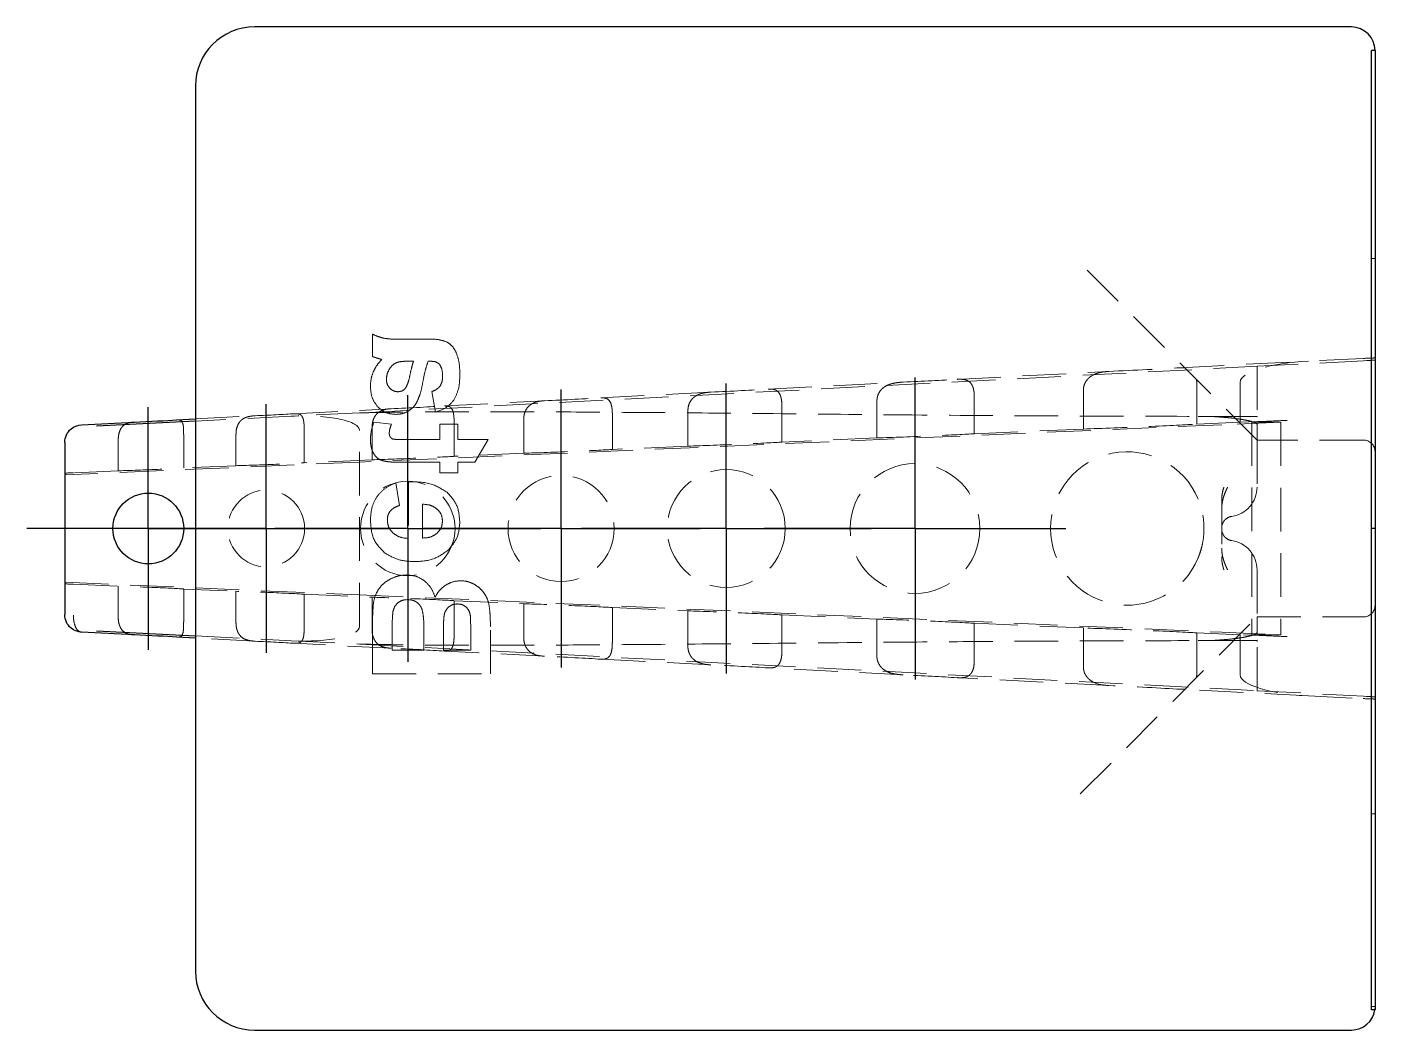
# Model space of a CAD drawing. Header units: millimetres. Extents: x 33 to 242, y 42 to 177.
# Drawn here: x 202.29 to 241.51, y 42.42 to 71.58 of the extents above; entities that cross this region are included whole.
import ezdxf

# ---------------------------------------------------------------- set-up
doc = ezdxf.new("R2010")
doc.units = ezdxf.units.MM
doc.linetypes.add('HIDDEN', pattern=[1.905, 1.27, -0.635])
doc.layers.add('10', color=7, linetype='Continuous')

# ---------------------------------------------------------------- blocks, each defined once
blk = doc.blocks.new('SW_CENTERMARKSYMBOL_0')
at = {"layer": '10', "color": 0}
for p, q in [((0, 2.5), (0, 3.873)), ((0, 0), (0, 2.5)), ((-2.5, 0), (-3.873, 0)), ((0, 0), (-2.5, 0)), ((0, 0), (0, -2.5)), ((0, 0), (2.5, 0)), ((2.5, 0), (3.873, 0)), ((0, -2.5), (0, -3.873))]:
    blk.add_line(p, q, dxfattribs=at)
blk = doc.blocks.new('SW_CENTERMARKSYMBOL_1')
at = {"layer": '10', "color": 0}
for p, q in [((0, 2.5), (0, 3.615)), ((0, 0), (0, 2.5)), ((-2.5, 0), (-3.615, 0)), ((0, 0), (-2.5, 0)), ((0, 0), (0, -2.5)), ((0, 0), (2.5, 0)), ((2.5, 0), (3.615, 0)), ((0, -2.5), (0, -3.615))]:
    blk.add_line(p, q, dxfattribs=at)
blk = doc.blocks.new('SW_CENTERMARKSYMBOL_2')
at = {"layer": '10', "color": 0}
for p, q in [((0, 2.5), (0, 4.387)), ((0, 0), (0, 2.5)), ((-2.5, 0), (-4.387, 0)), ((0, 0), (-2.5, 0)), ((0, 0), (0, -2.5)), ((0, 0), (2.5, 0)), ((2.5, 0), (4.387, 0)), ((0, -2.5), (0, -4.387))]:
    blk.add_line(p, q, dxfattribs=at)
blk = doc.blocks.new('SW_CENTERMARKSYMBOL_3')
at = {"layer": '10', "color": 0}
for p, q in [((0, 2.5), (0, 4.044)), ((0, 0), (0, 2.5)), ((-2.5, 0), (-4.044, 0)), ((0, 0), (-2.5, 0)), ((0, 0), (0, -2.5)), ((0, 0), (2.5, 0)), ((2.5, 0), (4.044, 0)), ((0, -2.5), (0, -4.044))]:
    blk.add_line(p, q, dxfattribs=at)
blk = doc.blocks.new('SW_CENTERMARKSYMBOL_4')
at = {"layer": '10', "color": 0}
for p, q in [((0, 2.5), (0, 3.529)), ((0, 0), (0, 2.5)), ((-2.5, 0), (-3.529, 0)), ((0, 0), (-2.5, 0)), ((0, 0), (0, -2.5)), ((0, 0), (2.5, 0)), ((2.5, 0), (3.529, 0)), ((0, -2.5), (0, -3.529))]:
    blk.add_line(p, q, dxfattribs=at)
blk = doc.blocks.new('SW_CENTERMARKSYMBOL_5')
at = {"layer": '10', "color": 0}
for p, q in [((0, 2.5), (0, 4.216)), ((0, 0), (0, 2.5)), ((-2.5, 0), (-4.216, 0)), ((0, 0), (-2.5, 0)), ((0, 0), (0, -2.5)), ((0, 0), (2.5, 0)), ((2.5, 0), (4.216, 0)), ((0, -2.5), (0, -4.216))]:
    blk.add_line(p, q, dxfattribs=at)

msp = doc.modelspace()

# ---------------------------------------------------------------- linework, layer by layer
at = {"color": 7, "linetype": 'Continuous', "lineweight": 25}
for p, q in [((240.819, 71.583), (208.908, 71.583)), ((241.505, 70.897), (241.402, 70.897)), ((241.402, 57), (241.402, 70.897)), ((241.505, 70.897), (241.505, 57)), ((207.192, 69.867), (207.192, 44.133)), ((203.88, 60.015), (205.417, 60.095)), ((207.192, 60.121), (204.312, 59.971)), ((206.642, 60.159), (207.192, 60.187)), ((203.39, 59.503), (203.39, 59.441)), ((203.39, 59.441), (203.39, 54.559)), ((241.402, 43.003), (241.402, 57)), ((241.505, 57), (241.402, 57)), ((241.505, 57), (241.505, 43.003)), ((203.39, 54.559), (203.39, 54.497)), ((205.417, 53.905), (203.88, 53.985)), ((204.312, 54.029), (207.192, 53.879)), ((207.192, 53.813), (206.642, 53.841)), ((241.505, 43.003), (241.402, 43.003)), ((208.908, 42.417), (240.819, 42.417))]:
    msp.add_line(p, q, dxfattribs=at)
at = {"color": 7, "linetype": 'HIDDEN', "lineweight": 18}
for p, q in [((238.074, 59.573), (232.927, 64.72)), ((241.402, 64.847), (241.505, 64.847)), ((212.339, 62.652), (212.339, 62.001)), ((213.924, 62.509), (213.156, 62.502)), ((238.074, 61.717), (211.968, 60.362)), ((213.402, 61.863), (213.533, 61.863)), ((213.961, 61.863), (214.027, 61.863)), ((235.85, 61.675), (239.568, 61.868)), ((235.98, 61.667), (235.85, 61.675)), ((241.17, 61.878), (238.074, 61.717)), ((241.162, 61.945), (239.568, 61.868)), ((241.252, 61.882), (241.17, 61.878)), ((223.85, 61.052), (227.778, 61.256)), ((229.35, 61.337), (233.758, 61.566)), ((236.32, 60.035), (236.32, 61.191)), ((237.58, 61.256), (237.58, 60.09)), ((214.066, 60.983), (214.174, 60.386)), ((218.981, 60.799), (222.184, 60.965)), ((229.847, 59.755), (229.847, 60.855)), ((233.022, 61.02), (233.022, 59.893)), ((210.064, 60.336), (212.88, 60.483)), ((214.433, 60.563), (217.345, 60.714)), ((221.516, 60.422), (221.516, 59.395)), ((224.252, 59.513), (224.252, 60.564)), ((227.014, 60.708), (227.014, 59.633)), ((207.192, 60.187), (208.929, 60.277)), ((209.979, 60.266), (207.192, 60.121)), ((211.968, 60.362), (209.979, 60.266)), ((237.045, 60.017), (211.968, 58.932)), ((212.892, 60.033), (212.381, 60.089)), ((214.301, 60.035), (214.301, 59.585)), ((214.825, 60.035), (214.301, 60.035)), ((214.717, 59.101), (214.717, 60.069)), ((214.825, 59.585), (214.825, 60.035)), ((216.741, 60.174), (216.741, 59.188)), ((219.319, 59.3), (219.319, 60.308)), ((237.58, 60.09), (236.32, 60.035)), ((236.668, 60.26), (237.055, 60.26)), ((238.761, 60.091), (237.045, 60.017)), ((237.055, 60.26), (238.074, 60.249)), ((237.055, 60.26), (238.074, 60.26)), ((237.58, 60.09), (238.949, 60.145)), ((237.92, 60.093), (237.92, 53.907)), ((237.955, 60.091), (238.761, 60.091)), ((238.074, 60.248), (238.074, 60.26)), ((238.761, 60.091), (238.761, 53.909)), ((206.849, 58.761), (206.849, 59.661)), ((208.371, 59.74), (208.371, 58.826)), ((210.356, 58.912), (210.356, 59.843)), ((211.968, 54.153), (211.968, 59.847)), ((212.33, 59.946), (212.33, 58.998)), ((227.014, 59.633), (224.252, 59.513)), ((233.022, 59.893), (229.847, 59.755)), ((204.944, 59.562), (204.944, 58.678)), ((214.301, 59.585), (213.299, 59.585)), ((215.703, 59.585), (214.825, 59.585)), ((215.319, 58.925), (215.703, 59.585)), ((221.516, 59.395), (219.319, 59.3)), ((241.162, 59.573), (238.074, 59.573)), ((238.074, 59.573), (238.074, 58.201)), ((211.968, 58.932), (203.39, 58.561)), ((208.371, 58.826), (206.849, 58.761)), ((212.33, 58.998), (210.356, 58.912)), ((213.217, 58.925), (214.301, 58.925)), ((214.301, 58.925), (214.301, 58.623)), ((216.741, 59.188), (214.717, 59.101)), ((214.825, 58.925), (215.319, 58.925)), ((214.825, 58.623), (214.825, 58.925)), ((204.944, 58.678), (203.644, 58.622)), ((214.301, 58.623), (214.825, 58.623)), ((213.13, 57.669), (213.02, 58.324)), ((213.392, 58.359), (213.392, 56.711)), ((213.795, 56.723), (213.795, 57.706)), ((237.045, 57.812), (237.045, 56.188)), ((238.074, 55.799), (238.074, 54.427)), ((203.39, 55.439), (211.968, 55.068)), ((203.644, 55.378), (204.944, 55.322)), ((204.944, 55.322), (204.944, 54.438)), ((206.849, 54.339), (206.849, 55.239)), ((206.849, 55.239), (208.371, 55.174)), ((208.371, 55.174), (208.371, 54.26)), ((210.356, 54.157), (210.356, 55.088)), ((210.356, 55.088), (212.33, 55.002)), ((211.968, 55.068), (237.045, 53.983)), ((212.33, 55.002), (212.33, 54.054)), ((214.717, 53.931), (214.717, 54.899)), ((214.717, 54.899), (216.741, 54.812)), ((216.741, 54.812), (216.741, 53.826)), ((219.319, 53.692), (219.319, 54.7)), ((219.319, 54.7), (221.516, 54.605)), ((221.516, 54.605), (221.516, 53.578)), ((215.77, 52.774), (215.77, 54.146)), ((224.252, 53.436), (224.252, 54.487)), ((224.252, 54.487), (227.014, 54.367)), ((227.014, 54.367), (227.014, 53.292)), ((229.847, 53.145), (229.847, 54.245)), ((229.847, 54.245), (233.022, 54.107)), ((232.927, 49.28), (238.074, 54.427)), ((238.074, 54.427), (241.162, 54.427)), ((207.192, 53.879), (209.979, 53.734)), ((208.929, 53.723), (207.192, 53.813)), ((209.979, 53.734), (211.968, 53.638)), ((212.339, 53.942), (212.339, 52.774)), ((212.917, 53.467), (212.917, 54.108)), ((213.835, 54.027), (213.835, 53.467)), ((214.406, 53.467), (214.406, 53.921)), ((215.199, 53.865), (215.199, 53.467)), ((233.022, 54.107), (233.022, 52.98)), ((236.32, 52.809), (236.32, 53.965)), ((236.32, 53.965), (237.58, 53.91)), ((237.045, 53.983), (238.761, 53.909)), ((238.074, 53.74), (237.117, 53.74)), ((237.58, 53.91), (237.58, 52.744)), ((238.949, 53.855), (237.58, 53.91)), ((238.761, 53.909), (237.955, 53.909)), ((238.074, 53.74), (238.074, 53.752)), ((212.88, 53.517), (210.064, 53.664)), ((211.968, 53.638), (238.074, 52.283)), ((213.835, 53.467), (212.917, 53.467)), ((215.199, 53.467), (214.406, 53.467)), ((217.345, 53.286), (214.433, 53.437)), ((222.184, 53.035), (218.981, 53.201)), ((227.778, 52.744), (223.85, 52.948)), ((212.339, 52.774), (215.77, 52.774)), ((233.758, 52.434), (229.35, 52.663)), ((235.85, 52.325), (235.979, 52.332)), ((239.568, 52.132), (235.85, 52.325)), ((238.074, 52.283), (241.17, 52.122)), ((239.568, 52.132), (241.162, 52.055)), ((241.17, 52.122), (241.252, 52.118)), ((241.505, 48.707), (241.402, 48.707)), ((241.505, 43.103), (241.402, 43.103)), ((241.505, 43.103), (241.498, 43.003))]:
    msp.add_line(p, q, dxfattribs=at)
at = {"color": 7, "linetype": 'HIDDEN', "lineweight": 18, "flags": 128}
for points in [[(236.486, 56.561), (236.459, 56.441), (236.358, 56.142)], [(238.074, 53.751), (237.565, 53.745), (237.31, 53.742), (237.055, 53.74)]]:
    msp.add_lwpolyline(points, dxfattribs=at)
at = {"color": 7, "linetype": 'HIDDEN', "lineweight": 18}
for centre, radius in [((228.123, 57), 1.887), ((217.829, 57), 1.544), ((222.633, 57), 1.716), ((209.251, 57), 1.115), ((213.369, 57), 1.373)]:
    msp.add_circle(centre, radius, dxfattribs=at)
at = {"color": 7, "linetype": 'Continuous', "lineweight": 25}
msp.add_circle((205.82, 57), 1.029, dxfattribs=at)
for centre, radius, start, end in [((208.908, 69.867), 1.716, 90, 180), ((240.819, 70.897), 0.686, 0, 90), ((208.908, 44.133), 1.716, 180, 270), ((240.819, 43.103), 0.686, 270, 351.634)]:
    msp.add_arc(centre, radius, start, end, dxfattribs=at)
at = {"color": 7, "linetype": 'HIDDEN', "lineweight": 18}
for centre, radius, start, end in [((234.299, 57), 2.23, 22.6199, 337.3801), ((241.162, 59.23), 0.343, 0, 90), ((237.216, 58.201), 0.858, 278.2132, 0), ((237.216, 55.799), 0.858, 0, 81.7868), ((241.162, 54.77), 0.343, 270, 0)]:
    msp.add_arc(centre, radius, start, end, dxfattribs=at)
for centre, major_axis, ratio, start_param, end_param in [((241.162, 61.941), (0.343, 0.017), 0.012947, 6.282558, 7.853354), ((234.299, 61.621), (2.23, 0.108), 0.012947, 4.466714, 5.480409), ((239.568, 61.353), (-1.988, -0.103), 0.258494, 4.698971, 6.269767), ((228.123, 61.297), (1.887, 0.091), 0.012947, 4.527909, 5.419213), ((217.829, 60.757), (1.544, 0.075), 0.012947, 4.393047, 5.554075), ((222.633, 61.009), (1.716, 0.083), 0.012947, 4.447045, 5.500078), ((213.369, 60.523), (1.373, 0.066), 0.012947, 4.348118, 5.599005), ((209.251, 60.307), (1.115, 0.054), 0.012947, 4.418934, 5.528189), ((209.979, 59.75), (1.988, 0.103), 0.258494, 6.269767, 7.840564), ((234.299, 59.964), (2.23, 0.09), 0.010797, 4.102031, 5.845474), ((238.949, 60.134), (1.029, 0.042), 0.010797, 1.57036, 3.402956), ((228.123, 59.694), (1.887, 0.076), 0.010797, 4.083998, 5.863507), ((217.829, 59.244), (1.544, 0.062), 0.010797, 3.929846, 6.017659), ((222.633, 59.454), (1.716, 0.069), 0.010797, 4.00286, 5.944645), ((209.251, 58.869), (1.115, 0.045), 0.010797, 3.802023, 6.145482), ((213.369, 59.049), (1.373, 0.055), 0.010797, 3.853776, 6.093729), ((203.733, 58.622), (0.343, 0.014), 0.010797, 1.83216, 3.141157), ((205.82, 58.719), (1.029, 0.042), 0.010797, 3.694681, 6.252824), ((203.733, 55.378), (0.343, -0.014), 0.010797, 3.142029, 4.451025), ((205.82, 55.281), (1.029, -0.042), 0.010797, 0.030361, 2.588504), ((209.251, 55.131), (1.115, -0.045), 0.010797, 0.137703, 2.481163), ((213.369, 54.951), (1.373, -0.055), 0.010797, 0.189456, 2.429409), ((217.829, 54.756), (1.544, -0.062), 0.010797, 0.265527, 2.353339), ((222.633, 54.546), (1.716, -0.069), 0.010797, 0.33854, 2.280326), ((209.979, 54.25), (1.988, -0.103), 0.258494, 4.725807, 6.296603), ((228.123, 54.306), (1.887, -0.076), 0.010797, 0.419678, 2.199188), ((234.299, 54.036), (2.23, -0.09), 0.010797, 0.437711, 2.181154), ((238.949, 53.866), (1.029, -0.042), 0.010797, 2.880229, 4.712825), ((209.251, 53.693), (1.115, -0.054), 0.012947, 0.754997, 1.864252), ((213.369, 53.477), (1.373, -0.066), 0.012947, 0.684181, 1.935068), ((217.829, 53.243), (1.544, -0.075), 0.012947, 0.72911, 1.890138), ((222.633, 52.991), (1.716, -0.083), 0.012947, 0.783108, 1.836141), ((228.123, 52.703), (1.887, -0.091), 0.012947, 0.863972, 1.755276), ((239.568, 52.647), (-1.988, 0.103), 0.258494, 0.013418, 1.584214), ((234.299, 52.379), (2.23, -0.108), 0.012947, 0.802777, 1.816472), ((241.162, 52.059), (0.343, -0.017), 0.012947, 4.713016, 6.283813)]:
    msp.add_ellipse(centre, major_axis=major_axis, ratio=ratio, start_param=start_param, end_param=end_param, dxfattribs=at)
at = {"color": 7, "linetype": 'Continuous', "lineweight": 25}
for centre, major_axis, start_param, end_param in [((205.82, 60.127), (1.029, 0.05), 4.309677, 5.637445), ((205.82, 53.873), (1.029, -0.05), 0.64574, 1.973508)]:
    msp.add_ellipse(centre, major_axis=major_axis, ratio=0.012947, start_param=start_param, end_param=end_param, dxfattribs=at)
at = {"color": 7, "linetype": 'HIDDEN', "lineweight": 18}
for points, knots in [([(212.672, 62.532), (212.618, 62.546), (212.503, 62.576), (212.396, 62.625), (212.339, 62.652)], [0, 0, 0, 0, 0.0486291, 0.1031089, 0.1031089, 0.1031089, 0.1031089]), ([(213.156, 62.502), (213.061, 62.502), (212.899, 62.502), (212.738, 62.523), (212.672, 62.532)], [0, 0, 0, 0, 0.0830786, 0.1416092, 0.1416092, 0.1416092, 0.1416092]), ([(214.511, 62.42), (214.436, 62.446), (214.247, 62.511), (214.045, 62.509), (213.924, 62.509)], [0, 0, 0, 0, 0.0687997, 0.1742173, 0.1742173, 0.1742173, 0.1742173]), ([(214.776, 62.118), (214.741, 62.183), (214.676, 62.305), (214.564, 62.383), (214.511, 62.42)], [0, 0, 0, 0, 0.0634348, 0.1184852, 0.1184852, 0.1184852, 0.1184852]), ([(212.339, 62.001), (212.366, 61.991), (212.43, 61.968), (212.496, 61.949), (212.533, 61.938)], [0, 0, 0, 0, 0.02513366, 0.05954989, 0.05954989, 0.05954989, 0.05954989]), ([(214.881, 61.463), (214.88, 61.592), (214.878, 61.816), (214.806, 62.028), (214.776, 62.118)], [0, 0, 0, 0, 0.1121318, 0.1945397, 0.1945397, 0.1945397, 0.1945397]), ([(212.611, 61.914), (212.56, 61.858), (212.461, 61.749), (212.396, 61.618), (212.365, 61.554)], [0, 0, 0, 0, 0.0657884, 0.1276869, 0.1276869, 0.1276869, 0.1276869]), ([(212.533, 61.938), (212.55, 61.933), (212.576, 61.926), (212.601, 61.918), (212.611, 61.914)], [0, 0, 0, 0, 0.01473391, 0.02352418, 0.02352418, 0.02352418, 0.02352418]), ([(212.746, 61.341), (212.752, 61.4), (212.763, 61.523), (212.829, 61.627), (212.863, 61.68)], [0, 0, 0, 0, 0.0513607, 0.1059812, 0.1059812, 0.1059812, 0.1059812]), ([(212.863, 61.68), (212.894, 61.716), (212.954, 61.787), (213.039, 61.821), (213.081, 61.837)], [0, 0, 0, 0, 0.0407576, 0.07927284, 0.07927284, 0.07927284, 0.07927284]), ([(213.081, 61.837), (213.122, 61.845), (213.228, 61.864), (213.335, 61.863), (213.402, 61.863)], [0, 0, 0, 0, 0.03608275, 0.09392348, 0.09392348, 0.09392348, 0.09392348]), ([(213.533, 61.863), (213.517, 61.809), (213.478, 61.677), (213.449, 61.542), (213.432, 61.463)], [0, 0, 0, 0, 0.0494489, 0.120312, 0.120312, 0.120312, 0.120312]), ([(213.8, 61.224), (213.824, 61.355), (213.864, 61.571), (213.934, 61.78), (213.961, 61.863)], [0, 0, 0, 0, 0.1163295, 0.1922718, 0.1922718, 0.1922718, 0.1922718]), ([(214.027, 61.863), (214.083, 61.861), (214.184, 61.858), (214.262, 61.796), (214.296, 61.769)], [0, 0, 0, 0, 0.04772729, 0.08504583, 0.08504583, 0.08504583, 0.08504583]), ([(214.296, 61.769), (214.32, 61.725), (214.378, 61.616), (214.378, 61.49), (214.378, 61.416)], [0, 0, 0, 0, 0.0432715, 0.1071596, 0.1071596, 0.1071596, 0.1071596]), ([(238.074, 61.717), (238.074, 61.424), (238.074, 60.858), (238.074, 60.484), (238.074, 60.305)], [0, 0, 0, 0, 0.518581, 1, 1, 1, 1]), ([(241.505, 61.899), (241.504, 61.898), (241.502, 61.898), (241.489, 61.896), (241.47, 61.895), (241.446, 61.893), (241.42, 61.891), (241.394, 61.89), (241.367, 61.888), (241.343, 61.887), (241.32, 61.885), (241.301, 61.884), (241.284, 61.884), (241.271, 61.883), (241.261, 61.883), (241.256, 61.882), (241.253, 61.882), (241.252, 61.882)], [0, 0, 0, 0, 0.129057, 0.249229, 0.360381, 0.462493, 0.555697, 0.640064, 0.715571, 0.782191, 0.839914, 0.888748, 0.928708, 0.959809, 0.982057, 0.995454, 1, 1, 1, 1]), ([(212.365, 61.554), (212.341, 61.488), (212.293, 61.356), (212.286, 61.215), (212.283, 61.144)], [0, 0, 0, 0, 0.0605203, 0.122371, 0.122371, 0.122371, 0.122371]), ([(212.847, 61.079), (212.818, 61.116), (212.757, 61.193), (212.75, 61.291), (212.746, 61.341)], [0, 0, 0, 0, 0.04058563, 0.0835085, 0.0835085, 0.0835085, 0.0835085]), ([(213.432, 61.463), (213.416, 61.386), (213.391, 61.262), (213.338, 61.148), (213.318, 61.104)], [0, 0, 0, 0, 0.0681211, 0.1099048, 0.1099048, 0.1099048, 0.1099048]), ([(213.645, 60.7), (213.675, 60.773), (213.744, 60.943), (213.779, 61.122), (213.8, 61.224)], [0, 0, 0, 0, 0.0691789, 0.1595995, 0.1595995, 0.1595995, 0.1595995]), ([(214.378, 61.416), (214.376, 61.363), (214.373, 61.266), (214.328, 61.18), (214.308, 61.142)], [0, 0, 0, 0, 0.04581827, 0.08337444, 0.08337444, 0.08337444, 0.08337444]), ([(214.708, 60.732), (214.758, 60.832), (214.873, 61.061), (214.878, 61.318), (214.881, 61.463)], [0, 0, 0, 0, 0.0967333, 0.2211813, 0.2211813, 0.2211813, 0.2211813]), ([(227.778, 61.256), (227.74, 61.254), (227.666, 61.249), (227.559, 61.236), (227.459, 61.215), (227.367, 61.186), (227.274, 61.144), (227.187, 61.086), (227.112, 61.008), (227.058, 60.919), (227.021, 60.817), (227.017, 60.744), (227.014, 60.708)], [0, 0, 0, 0, 0.105231, 0.206084, 0.302998, 0.396466, 0.487039, 0.603916, 0.704782, 0.801545, 0.902148, 1, 1, 1, 1]), ([(229.847, 60.855), (229.847, 60.875), (229.846, 60.915), (229.84, 60.974), (229.831, 61.03), (229.818, 61.083), (229.801, 61.131), (229.78, 61.175), (229.743, 61.232), (229.679, 61.29), (229.583, 61.327), (229.472, 61.342), (229.391, 61.339), (229.35, 61.337)], [0, 0, 0, 0, 0.055934, 0.111179, 0.166246, 0.22165, 0.277897, 0.335471, 0.394822, 0.540732, 0.698964, 0.845193, 1, 1, 1, 1]), ([(233.758, 61.566), (233.721, 61.564), (233.649, 61.56), (233.545, 61.545), (233.449, 61.522), (233.361, 61.492), (233.291, 61.458), (233.236, 61.424), (233.18, 61.38), (233.118, 61.316), (233.063, 61.225), (233.028, 61.125), (233.024, 61.054), (233.022, 61.02)], [0, 0, 0, 0, 0.106638, 0.208346, 0.305456, 0.398347, 0.487453, 0.541869, 0.593797, 0.702941, 0.805543, 0.90375, 1, 1, 1, 1]), ([(236.32, 61.191), (236.32, 61.236), (236.319, 61.29), (236.307, 61.335), (236.306, 61.342)], [0, 0, 0, 0, 0.843008, 1, 1, 1, 1]), ([(212.283, 61.144), (212.289, 61.026), (212.301, 60.803), (212.431, 60.623), (212.491, 60.538)], [0, 0, 0, 0, 0.101246, 0.1903302, 0.1903302, 0.1903302, 0.1903302]), ([(213.086, 60.976), (213.041, 60.98), (212.951, 60.989), (212.882, 61.049), (212.847, 61.079)], [0, 0, 0, 0, 0.03826007, 0.07743365, 0.07743365, 0.07743365, 0.07743365]), ([(213.318, 61.104), (213.286, 61.067), (213.225, 60.994), (213.131, 60.982), (213.086, 60.976)], [0, 0, 0, 0, 0.0412651, 0.07977148, 0.07977148, 0.07977148, 0.07977148]), ([(214.308, 61.142), (214.278, 61.11), (214.211, 61.037), (214.118, 61.002), (214.066, 60.983)], [0, 0, 0, 0, 0.03775852, 0.08520233, 0.08520233, 0.08520233, 0.08520233]), ([(219.319, 60.308), (219.319, 60.329), (219.319, 60.369), (219.315, 60.429), (219.31, 60.485), (219.302, 60.538), (219.292, 60.586), (219.278, 60.63), (219.244, 60.713), (219.161, 60.798), (219.044, 60.799), (218.981, 60.799)], [0, 0, 0, 0, 0.063014, 0.124837, 0.185781, 0.246172, 0.306346, 0.366642, 0.427397, 0.696756, 1, 1, 1, 1]), ([(222.184, 60.965), (222.149, 60.963), (222.082, 60.959), (221.985, 60.945), (221.895, 60.923), (221.813, 60.892), (221.75, 60.858), (221.702, 60.824), (221.645, 60.775), (221.58, 60.693), (221.526, 60.564), (221.519, 60.469), (221.516, 60.422)], [0, 0, 0, 0, 0.104634, 0.204944, 0.301394, 0.394507, 0.484866, 0.536079, 0.585854, 0.727893, 0.864499, 1, 1, 1, 1]), ([(224.252, 60.564), (224.251, 60.585), (224.251, 60.625), (224.246, 60.684), (224.239, 60.74), (224.229, 60.793), (224.216, 60.841), (224.199, 60.885), (224.156, 60.969), (224.054, 61.053), (223.921, 61.052), (223.85, 61.052)], [0, 0, 0, 0, 0.060026, 0.11913, 0.177711, 0.236179, 0.294945, 0.354417, 0.414985, 0.68748, 1, 1, 1, 1]), ([(211.968, 60.362), (212.203, 60.367), (212.746, 60.377), (213.672, 60.388), (214.806, 60.394), (216.155, 60.395), (217.943, 60.39), (220.259, 60.374), (223.354, 60.346), (227.113, 60.309), (231.558, 60.272), (234.7, 60.264), (236.358, 60.26)], [0, 0, 0, 0, 0.028864, 0.066898, 0.113888, 0.168277, 0.23282, 0.333773, 0.453202, 0.613493, 0.796101, 1, 1, 1, 1]), ([(212.88, 60.483), (212.85, 60.481), (212.79, 60.477), (212.706, 60.462), (212.629, 60.439), (212.559, 60.406), (212.5, 60.365), (212.438, 60.304), (212.381, 60.214), (212.338, 60.087), (212.333, 59.993), (212.33, 59.946)], [0, 0, 0, 0, 0.1022935, 0.2011349, 0.2971074, 0.3908482, 0.48304, 0.5644783, 0.7079107, 0.8521624, 1, 1, 1, 1]), ([(212.491, 60.538), (212.566, 60.474), (212.718, 60.344), (212.917, 60.327), (213.018, 60.318)], [0, 0, 0, 0, 0.0838793, 0.1701363, 0.1701363, 0.1701363, 0.1701363]), ([(213.018, 60.318), (213.085, 60.322), (213.217, 60.329), (213.335, 60.389), (213.392, 60.419)], [0, 0, 0, 0, 0.0584428, 0.1141316, 0.1141316, 0.1141316, 0.1141316]), ([(213.392, 60.419), (213.445, 60.456), (213.55, 60.531), (213.613, 60.643), (213.645, 60.7)], [0, 0, 0, 0, 0.0552418, 0.1113362, 0.1113362, 0.1113362, 0.1113362]), ([(214.174, 60.386), (214.285, 60.423), (214.493, 60.492), (214.639, 60.656), (214.708, 60.732)], [0, 0, 0, 0, 0.0997359, 0.1882717, 0.1882717, 0.1882717, 0.1882717]), ([(214.717, 60.069), (214.716, 60.09), (214.716, 60.131), (214.714, 60.191), (214.71, 60.248), (214.704, 60.3), (214.696, 60.348), (214.686, 60.392), (214.66, 60.474), (214.592, 60.56), (214.488, 60.562), (214.433, 60.563)], [0, 0, 0, 0, 0.065972, 0.13037, 0.193431, 0.255409, 0.316567, 0.377185, 0.437545, 0.705185, 1, 1, 1, 1]), ([(217.345, 60.714), (217.313, 60.712), (217.25, 60.708), (217.16, 60.694), (217.077, 60.671), (217.001, 60.639), (216.945, 60.604), (216.904, 60.571), (216.855, 60.524), (216.798, 60.444), (216.75, 60.316), (216.744, 60.222), (216.741, 60.174)], [0, 0, 0, 0, 0.103592, 0.203245, 0.299475, 0.392853, 0.484004, 0.529654, 0.574061, 0.717424, 0.858234, 1, 1, 1, 1]), ([(205.417, 60.095), (205.388, 60.093), (205.331, 60.09), (205.253, 60.074), (205.182, 60.049), (205.118, 60.013), (205.072, 59.971), (205.026, 59.914), (204.984, 59.833), (204.95, 59.707), (204.946, 59.612), (204.944, 59.562)], [0, 0, 0, 0, 0.102781, 0.202949, 0.301446, 0.399261, 0.497404, 0.553316, 0.691203, 0.839576, 1, 1, 1, 1]), ([(206.849, 59.661), (206.849, 59.683), (206.849, 59.726), (206.848, 59.788), (206.847, 59.845), (206.845, 59.898), (206.842, 59.945), (206.838, 59.986), (206.827, 60.049), (206.8, 60.116), (206.738, 60.159), (206.675, 60.159), (206.642, 60.159)], [0, 0, 0, 0, 0.072175, 0.141429, 0.207884, 0.271675, 0.332957, 0.391904, 0.448711, 0.628252, 0.809404, 1, 1, 1, 1]), ([(208.929, 60.277), (208.897, 60.275), (208.833, 60.272), (208.744, 60.257), (208.663, 60.234), (208.59, 60.2), (208.53, 60.158), (208.472, 60.097), (208.419, 60.009), (208.378, 59.882), (208.373, 59.788), (208.371, 59.74)], [0, 0, 0, 0, 0.1051059, 0.2063972, 0.3048053, 0.4013452, 0.4970904, 0.5714335, 0.7105355, 0.8525957, 1, 1, 1, 1]), ([(210.356, 59.843), (210.356, 59.864), (210.355, 59.906), (210.354, 59.967), (210.351, 60.024), (210.346, 60.077), (210.34, 60.124), (210.331, 60.167), (210.312, 60.232), (210.271, 60.299), (210.186, 60.339), (210.105, 60.337), (210.064, 60.336)], [0, 0, 0, 0, 0.066827, 0.131488, 0.194177, 0.255113, 0.314528, 0.372678, 0.429831, 0.611997, 0.799137, 1, 1, 1, 1]), ([(212.381, 60.089), (212.353, 60.008), (212.293, 59.84), (212.286, 59.662), (212.283, 59.569)], [0, 0, 0, 0, 0.0744505, 0.15492, 0.15492, 0.15492, 0.15492]), ([(212.828, 59.768), (212.832, 59.806), (212.842, 59.896), (212.873, 59.982), (212.892, 60.033)], [0, 0, 0, 0, 0.03289514, 0.07949823, 0.07949823, 0.07949823, 0.07949823]), ([(236.358, 60.26), (236.409, 60.26), (236.511, 60.26), (236.612, 60.26), (236.663, 60.26)], [0, 0, 0, 0, 0.499377, 1, 1, 1, 1]), ([(238.074, 60.016), (238.073, 60.02), (238.072, 60.029), (238.06, 60.046), (238.03, 60.066), (237.963, 60.096), (237.848, 60.129), (237.703, 60.159), (237.546, 60.185), (237.367, 60.209), (237.139, 60.231), (236.906, 60.249), (236.746, 60.256), (236.668, 60.26)], [0, 0, 0, 0, 0.039639, 0.094531, 0.164671, 0.250049, 0.390788, 0.499925, 0.566421, 0.683215, 0.79439, 0.899974, 1, 1, 1, 1]), ([(238.074, 60.017), (238.074, 59.987), (238.074, 59.927), (238.074, 59.85), (238.074, 59.782), (238.074, 59.725), (238.074, 59.677), (238.074, 59.638), (238.074, 59.609), (238.074, 59.588), (238.074, 59.576), (238.074, 59.574), (238.074, 59.573)], [0, 0, 0, 0, 0.1053517, 0.2095013, 0.3124538, 0.4142138, 0.5147863, 0.6141758, 0.7123872, 0.8094253, 0.9052946, 1, 1, 1, 1]), ([(212.861, 59.656), (212.852, 59.672), (212.832, 59.707), (212.829, 59.747), (212.828, 59.768)], [0, 0, 0, 0, 0.01662815, 0.03452361, 0.03452361, 0.03452361, 0.03452361]), ([(212.943, 59.597), (212.927, 59.603), (212.895, 59.616), (212.873, 59.642), (212.861, 59.656)], [0, 0, 0, 0, 0.01456834, 0.02976203, 0.02976203, 0.02976203, 0.02976203]), ([(212.283, 59.569), (212.285, 59.512), (212.289, 59.402), (212.324, 59.298), (212.341, 59.248)], [0, 0, 0, 0, 0.0494678, 0.09545012, 0.09545012, 0.09545012, 0.09545012]), ([(212.341, 59.248), (212.362, 59.205), (212.399, 59.124), (212.465, 59.065), (212.496, 59.038)], [0, 0, 0, 0, 0.04137576, 0.07682823, 0.07682823, 0.07682823, 0.07682823]), ([(213.299, 59.585), (213.218, 59.585), (213.1, 59.584), (212.981, 59.594), (212.943, 59.597)], [0, 0, 0, 0, 0.0702644, 0.1037865, 0.1037865, 0.1037865, 0.1037865]), ([(212.496, 59.038), (212.533, 59.017), (212.613, 58.972), (212.704, 58.956), (212.753, 58.946)], [0, 0, 0, 0, 0.03653088, 0.08008348, 0.08008348, 0.08008348, 0.08008348]), ([(212.753, 58.946), (212.811, 58.94), (212.965, 58.924), (213.12, 58.925), (213.217, 58.925)], [0, 0, 0, 0, 0.0506871, 0.1352849, 0.1352849, 0.1352849, 0.1352849]), ([(213.02, 58.324), (212.908, 58.277), (212.693, 58.188), (212.543, 58.009), (212.47, 57.924)], [0, 0, 0, 0, 0.1041071, 0.2008204, 0.2008204, 0.2008204, 0.2008204]), ([(214.514, 58.052), (214.363, 58.145), (214.022, 58.355), (213.618, 58.357), (213.392, 58.359)], [0, 0, 0, 0, 0.151544, 0.3444629, 0.3444629, 0.3444629, 0.3444629]), ([(214.881, 57.177), (214.868, 57.35), (214.843, 57.684), (214.621, 57.933), (214.514, 58.052)], [0, 0, 0, 0, 0.147069, 0.2836805, 0.2836805, 0.2836805, 0.2836805]), ([(237.045, 57.812), (237.045, 57.821), (237.045, 57.855), (237.048, 57.924), (237.06, 58.019), (237.081, 58.116), (237.1, 58.175), (237.109, 58.201)], [0, 0, 0, 0, 0.065231, 0.251272, 0.50172, 0.779528, 1, 1, 1, 1]), ([(237.216, 58.201), (237.197, 58.162), (237.16, 58.084), (237.112, 57.961), (237.075, 57.834), (237.05, 57.703), (237.046, 57.614), (237.045, 57.57)], [0, 0, 0, 0, 0.200907, 0.400284, 0.599818, 0.799992, 1, 1, 1, 1]), ([(212.47, 57.924), (212.416, 57.824), (212.3, 57.612), (212.289, 57.37), (212.283, 57.243)], [0, 0, 0, 0, 0.0981307, 0.2082899, 0.2082899, 0.2082899, 0.2082899]), ([(212.859, 57.509), (212.894, 57.543), (212.971, 57.618), (213.074, 57.65), (213.13, 57.669)], [0, 0, 0, 0, 0.04187864, 0.09280234, 0.09280234, 0.09280234, 0.09280234]), ([(213.795, 57.706), (213.882, 57.701), (214.04, 57.691), (214.169, 57.6), (214.228, 57.559)], [0, 0, 0, 0, 0.0740985, 0.1356343, 0.1356343, 0.1356343, 0.1356343]), ([(236.358, 56.142), (236.373, 56.178), (236.405, 56.26), (236.45, 56.402), (236.496, 56.592), (236.524, 56.795), (236.532, 57), (236.524, 57.205), (236.492, 57.434), (236.434, 57.661), (236.381, 57.8), (236.358, 57.858)], [0, 0, 0, 0, 0.06603, 0.150321, 0.252873, 0.39838, 0.500031, 0.601654, 0.74719, 0.894123, 1, 1, 1, 1]), ([(212.774, 57.25), (212.777, 57.298), (212.783, 57.392), (212.834, 57.471), (212.859, 57.509)], [0, 0, 0, 0, 0.04189146, 0.08080307, 0.08080307, 0.08080307, 0.08080307]), ([(214.228, 57.559), (214.272, 57.509), (214.359, 57.412), (214.371, 57.281), (214.378, 57.217)], [0, 0, 0, 0, 0.0559439, 0.1112605, 0.1112605, 0.1112605, 0.1112605]), ([(237.339, 57.352), (237.269, 57.342), (237.115, 57.268), (237.045, 57.106), (237.045, 57.012)], [0, 0, 0, 0, 0.428571, 1, 1, 1, 1]), ([(212.283, 57.243), (212.296, 57.044), (212.32, 56.67), (212.583, 56.407), (212.707, 56.283)], [0, 0, 0, 0, 0.1672655, 0.3151301, 0.3151301, 0.3151301, 0.3151301]), ([(212.936, 56.87), (212.889, 56.924), (212.794, 57.033), (212.781, 57.177), (212.774, 57.25)], [0, 0, 0, 0, 0.0610384, 0.1228776, 0.1228776, 0.1228776, 0.1228776]), ([(213.392, 56.711), (213.303, 56.717), (213.135, 56.729), (212.999, 56.826), (212.936, 56.87)], [0, 0, 0, 0, 0.0769288, 0.1432895, 0.1432895, 0.1432895, 0.1432895]), ([(214.378, 57.217), (214.371, 57.148), (214.359, 57.012), (214.267, 56.911), (214.221, 56.861)], [0, 0, 0, 0, 0.0584268, 0.1161022, 0.1161022, 0.1161022, 0.1161022]), ([(214.53, 56.36), (214.632, 56.476), (214.839, 56.709), (214.867, 57.02), (214.881, 57.177)], [0, 0, 0, 0, 0.1313346, 0.26528, 0.26528, 0.26528, 0.26528]), ([(237.045, 56.988), (237.045, 56.894), (237.115, 56.732), (237.269, 56.658), (237.339, 56.648)], [0, 0, 0, 0, 0.571429, 1, 1, 1, 1]), ([(214.221, 56.861), (214.161, 56.82), (214.033, 56.733), (213.878, 56.726), (213.795, 56.723)], [0, 0, 0, 0, 0.0619332, 0.1328616, 0.1328616, 0.1328616, 0.1328616]), ([(212.707, 56.283), (212.832, 56.211), (213.096, 56.059), (213.402, 56.045), (213.563, 56.037)], [0, 0, 0, 0, 0.1240978, 0.2630463, 0.2630463, 0.2630463, 0.2630463]), ([(213.563, 56.037), (213.753, 56.046), (214.107, 56.063), (214.396, 56.266), (214.53, 56.36)], [0, 0, 0, 0, 0.162187, 0.3024923, 0.3024923, 0.3024923, 0.3024923]), ([(237.045, 56.43), (237.045, 56.399), (237.047, 56.335), (237.061, 56.241), (237.081, 56.148), (237.107, 56.057), (237.139, 55.969), (237.175, 55.883), (237.202, 55.827), (237.216, 55.799)], [0, 0, 0, 0, 0.14281, 0.285885, 0.42877, 0.571284, 0.713615, 0.85625, 1, 1, 1, 1]), ([(237.109, 55.799), (237.103, 55.816), (237.091, 55.852), (237.074, 55.914), (237.058, 55.992), (237.047, 56.085), (237.045, 56.153), (237.045, 56.188)], [0, 0, 0, 0, 0.14088, 0.305866, 0.499839, 0.742001, 1, 1, 1, 1]), ([(212.877, 55.539), (212.808, 55.5), (212.671, 55.423), (212.573, 55.301), (212.524, 55.241)], [0, 0, 0, 0, 0.0688245, 0.1356909, 0.1356909, 0.1356909, 0.1356909]), ([(213.334, 55.649), (213.256, 55.644), (213.097, 55.634), (212.951, 55.571), (212.877, 55.539)], [0, 0, 0, 0, 0.0678353, 0.1377547, 0.1377547, 0.1377547, 0.1377547]), ([(213.851, 55.48), (213.774, 55.529), (213.616, 55.629), (213.429, 55.642), (213.334, 55.649)], [0, 0, 0, 0, 0.0788768, 0.1608048, 0.1608048, 0.1608048, 0.1608048]), ([(214.162, 54.998), (214.128, 55.095), (214.063, 55.281), (213.92, 55.416), (213.851, 55.48)], [0, 0, 0, 0, 0.0884792, 0.1694668, 0.1694668, 0.1694668, 0.1694668]), ([(214.464, 55.349), (214.401, 55.302), (214.275, 55.207), (214.2, 55.068), (214.162, 54.998)], [0, 0, 0, 0, 0.0678283, 0.136429, 0.136429, 0.136429, 0.136429]), ([(214.907, 55.48), (214.828, 55.475), (214.671, 55.464), (214.533, 55.387), (214.464, 55.349)], [0, 0, 0, 0, 0.0680338, 0.1359357, 0.1359357, 0.1359357, 0.1359357]), ([(215.307, 55.375), (215.245, 55.405), (215.119, 55.468), (214.978, 55.476), (214.907, 55.48)], [0, 0, 0, 0, 0.0596994, 0.1217379, 0.1217379, 0.1217379, 0.1217379]), ([(215.595, 55.11), (215.555, 55.161), (215.475, 55.266), (215.364, 55.338), (215.307, 55.375)], [0, 0, 0, 0, 0.0561012, 0.1146654, 0.1146654, 0.1146654, 0.1146654]), ([(212.524, 55.241), (212.484, 55.173), (212.401, 55.029), (212.376, 54.864), (212.363, 54.778)], [0, 0, 0, 0, 0.0684098, 0.144173, 0.144173, 0.144173, 0.144173]), ([(213.074, 54.834), (213.115, 54.863), (213.203, 54.924), (213.31, 54.929), (213.367, 54.932)], [0, 0, 0, 0, 0.04308671, 0.09153853, 0.09153853, 0.09153853, 0.09153853]), ([(213.367, 54.932), (213.415, 54.93), (213.509, 54.925), (213.59, 54.879), (213.629, 54.857)], [0, 0, 0, 0, 0.04196614, 0.0804142, 0.0804142, 0.0804142, 0.0804142]), ([(215.735, 54.752), (215.722, 54.817), (215.695, 54.944), (215.628, 55.056), (215.595, 55.11)], [0, 0, 0, 0, 0.0574188, 0.1128018, 0.1128018, 0.1128018, 0.1128018]), ([(212.363, 54.778), (212.357, 54.679), (212.341, 54.401), (212.34, 54.122), (212.339, 53.942)], [0, 0, 0, 0, 0.0862328, 0.243652, 0.243652, 0.243652, 0.243652]), ([(212.917, 54.108), (212.917, 54.211), (212.915, 54.369), (212.932, 54.527), (212.938, 54.584)], [0, 0, 0, 0, 0.0892014, 0.1386998, 0.1386998, 0.1386998, 0.1386998]), ([(212.938, 54.584), (212.951, 54.632), (212.975, 54.727), (213.041, 54.799), (213.074, 54.834)], [0, 0, 0, 0, 0.04308924, 0.08423694, 0.08423694, 0.08423694, 0.08423694]), ([(213.629, 54.857), (213.663, 54.829), (213.733, 54.769), (213.768, 54.684), (213.786, 54.64)], [0, 0, 0, 0, 0.03810539, 0.07921247, 0.07921247, 0.07921247, 0.07921247]), ([(213.786, 54.64), (213.8, 54.565), (213.838, 54.363), (213.836, 54.157), (213.835, 54.027)], [0, 0, 0, 0, 0.0660233, 0.179654, 0.179654, 0.179654, 0.179654]), ([(214.418, 54.424), (214.427, 54.479), (214.444, 54.583), (214.509, 54.665), (214.539, 54.703)], [0, 0, 0, 0, 0.04773091, 0.08987307, 0.08987307, 0.08987307, 0.08987307]), ([(214.539, 54.703), (214.577, 54.733), (214.656, 54.795), (214.756, 54.802), (214.808, 54.806)], [0, 0, 0, 0, 0.0412931, 0.08575754, 0.08575754, 0.08575754, 0.08575754]), ([(214.808, 54.806), (214.858, 54.803), (214.952, 54.798), (215.029, 54.743), (215.066, 54.717)], [0, 0, 0, 0, 0.04244844, 0.08082078, 0.08082078, 0.08082078, 0.08082078]), ([(215.066, 54.717), (215.096, 54.683), (215.162, 54.608), (215.179, 54.51), (215.188, 54.457)], [0, 0, 0, 0, 0.03935888, 0.08511135, 0.08511135, 0.08511135, 0.08511135]), ([(215.77, 54.146), (215.77, 54.264), (215.77, 54.467), (215.746, 54.669), (215.735, 54.752)], [0, 0, 0, 0, 0.1035446, 0.1771041, 0.1771041, 0.1771041, 0.1771041]), ([(203.643, 54.48), (203.642, 54.406), (203.655, 54.258), (203.732, 54.052), (203.823, 53.986), (203.88, 53.985)], [-1.570796, -1.570796, -1.570796, -1.570796, -1.135824, -0.700851, -0.048392, -0.048392, -0.048392, -0.048392]), ([(204.944, 54.438), (204.944, 54.416), (204.945, 54.374), (204.952, 54.312), (204.962, 54.254), (204.976, 54.2), (204.994, 54.152), (205.015, 54.109), (205.056, 54.043), (205.133, 53.97), (205.262, 53.918), (205.365, 53.909), (205.417, 53.905)], [0, 0, 0, 0, 0.070571, 0.138762, 0.204673, 0.268417, 0.330118, 0.389914, 0.447956, 0.630223, 0.812155, 1, 1, 1, 1]), ([(206.642, 53.841), (206.658, 53.841), (206.688, 53.84), (206.727, 53.845), (206.76, 53.858), (206.787, 53.878), (206.808, 53.907), (206.822, 53.941), (206.835, 53.992), (206.845, 54.07), (206.848, 54.194), (206.849, 54.289), (206.849, 54.339)], [0, 0, 0, 0, 0.087537, 0.17232, 0.254987, 0.336231, 0.416779, 0.497376, 0.552743, 0.688282, 0.836718, 1, 1, 1, 1]), ([(208.371, 54.26), (208.371, 54.239), (208.372, 54.198), (208.38, 54.138), (208.392, 54.08), (208.408, 54.027), (208.43, 53.977), (208.455, 53.932), (208.505, 53.863), (208.597, 53.788), (208.75, 53.736), (208.868, 53.727), (208.929, 53.723)], [0, 0, 0, 0, 0.06421, 0.127186, 0.1891, 0.250132, 0.310473, 0.370316, 0.429864, 0.614121, 0.801736, 1, 1, 1, 1]), ([(210.064, 53.664), (210.086, 53.663), (210.131, 53.661), (210.187, 53.668), (210.235, 53.684), (210.273, 53.712), (210.301, 53.75), (210.325, 53.806), (210.344, 53.89), (210.354, 54.014), (210.355, 54.108), (210.356, 54.157)], [0, 0, 0, 0, 0.10654, 0.208374, 0.306577, 0.402344, 0.496965, 0.571572, 0.706136, 0.847955, 1, 1, 1, 1]), ([(214.406, 53.921), (214.405, 54.031), (214.405, 54.199), (214.414, 54.366), (214.418, 54.424)], [0, 0, 0, 0, 0.0956722, 0.1467255, 0.1467255, 0.1467255, 0.1467255]), ([(215.188, 54.457), (215.191, 54.391), (215.201, 54.193), (215.2, 53.996), (215.199, 53.865)], [0, 0, 0, 0, 0.0582077, 0.1726379, 0.1726379, 0.1726379, 0.1726379]), ([(238.074, 53.984), (238.074, 54.015), (238.074, 54.079), (238.074, 54.16), (238.074, 54.232), (238.074, 54.292), (238.074, 54.341), (238.074, 54.379), (238.074, 54.406), (238.074, 54.423), (238.074, 54.425), (238.074, 54.427)], [0, 0, 0, 0, 0.111207, 0.222343, 0.333429, 0.444484, 0.555529, 0.666583, 0.777667, 0.888799, 1, 1, 1, 1]), ([(211.968, 53.638), (212.252, 53.633), (212.864, 53.621), (213.853, 53.611), (214.979, 53.606), (216.242, 53.605), (217.91, 53.61), (220.221, 53.626), (223.407, 53.655), (226.717, 53.687), (230.083, 53.716), (233.151, 53.734), (235.315, 53.738), (236.358, 53.74)], [0, 0, 0, 0, 0.034873, 0.075392, 0.121557, 0.173371, 0.230834, 0.326699, 0.457558, 0.622714, 0.73381, 0.871665, 1, 1, 1, 1]), ([(212.33, 54.054), (212.331, 54.034), (212.331, 53.993), (212.339, 53.933), (212.352, 53.876), (212.37, 53.822), (212.392, 53.772), (212.419, 53.726), (212.47, 53.659), (212.562, 53.586), (212.709, 53.532), (212.822, 53.522), (212.88, 53.517)], [0, 0, 0, 0, 0.064161, 0.127377, 0.189855, 0.251807, 0.313452, 0.375012, 0.436709, 0.616208, 0.802315, 1, 1, 1, 1]), ([(214.433, 53.437), (214.453, 53.436), (214.492, 53.435), (214.543, 53.443), (214.587, 53.459), (214.623, 53.486), (214.652, 53.523), (214.679, 53.579), (214.701, 53.665), (214.715, 53.79), (214.716, 53.883), (214.717, 53.931)], [0, 0, 0, 0, 0.1035745, 0.2027402, 0.2981881, 0.3906921, 0.4811018, 0.5647076, 0.705319, 0.8492976, 1, 1, 1, 1]), ([(216.741, 53.826), (216.742, 53.805), (216.743, 53.765), (216.752, 53.705), (216.766, 53.648), (216.785, 53.594), (216.81, 53.544), (216.841, 53.497), (216.916, 53.408), (217.076, 53.311), (217.253, 53.294), (217.345, 53.286)], [0, 0, 0, 0, 0.061401, 0.122252, 0.182828, 0.243407, 0.304266, 0.36568, 0.427916, 0.700266, 1, 1, 1, 1]), ([(238.074, 53.983), (238.073, 53.978), (238.072, 53.968), (238.059, 53.954), (238.039, 53.939), (238.01, 53.924), (237.955, 53.901), (237.855, 53.871), (237.684, 53.836), (237.475, 53.803), (237.257, 53.779), (237.05, 53.761), (236.863, 53.748), (236.733, 53.742), (236.668, 53.74)], [0, 0, 0, 0, 0.050245, 0.100157, 0.149962, 0.199883, 0.250143, 0.37508, 0.500038, 0.625065, 0.749938, 0.833667, 0.916628, 1, 1, 1, 1]), ([(218.981, 53.201), (219.004, 53.2), (219.047, 53.198), (219.105, 53.205), (219.155, 53.221), (219.197, 53.246), (219.227, 53.276), (219.248, 53.306), (219.272, 53.349), (219.297, 53.426), (219.316, 53.551), (219.318, 53.644), (219.319, 53.692)], [0, 0, 0, 0, 0.104877, 0.204898, 0.300665, 0.392863, 0.482258, 0.52919, 0.5748, 0.715237, 0.855561, 1, 1, 1, 1]), ([(221.516, 53.578), (221.517, 53.557), (221.518, 53.517), (221.528, 53.458), (221.543, 53.401), (221.565, 53.347), (221.593, 53.296), (221.627, 53.249), (221.684, 53.188), (221.774, 53.123), (221.901, 53.073), (222.04, 53.044), (222.135, 53.038), (222.184, 53.035)], [0, 0, 0, 0, 0.058388, 0.116505, 0.174703, 0.233331, 0.292731, 0.353232, 0.415146, 0.559283, 0.711751, 0.852531, 1, 1, 1, 1]), ([(223.85, 52.948), (223.875, 52.947), (223.923, 52.945), (223.988, 52.951), (224.046, 52.965), (224.095, 52.988), (224.132, 53.017), (224.159, 53.048), (224.19, 53.093), (224.223, 53.17), (224.247, 53.295), (224.25, 53.389), (224.252, 53.436)], [0, 0, 0, 0, 0.105904, 0.206608, 0.302644, 0.394626, 0.48325, 0.53598, 0.587147, 0.726182, 0.86207, 1, 1, 1, 1]), ([(238.074, 52.283), (238.074, 52.433), (238.074, 52.732), (238.074, 53.117), (238.074, 53.444), (238.074, 53.616), (238.074, 53.695)], [0, 0, 0, 0, 0.2594234, 0.5190639, 0.7793566, 1, 1, 1, 1]), ([(227.014, 53.292), (227.015, 53.274), (227.016, 53.238), (227.025, 53.184), (227.04, 53.132), (227.067, 53.066), (227.112, 52.992), (227.194, 52.907), (227.31, 52.834), (227.456, 52.784), (227.614, 52.755), (227.723, 52.748), (227.778, 52.744)], [0, 0, 0, 0, 0.048854, 0.098065, 0.147971, 0.198896, 0.295648, 0.396522, 0.542493, 0.699203, 0.846157, 1, 1, 1, 1]), ([(229.35, 52.663), (229.378, 52.661), (229.435, 52.659), (229.512, 52.663), (229.58, 52.674), (229.641, 52.695), (229.689, 52.722), (229.726, 52.753), (229.767, 52.8), (229.809, 52.879), (229.841, 53.004), (229.845, 53.098), (229.847, 53.145)], [0, 0, 0, 0, 0.106566, 0.207902, 0.304495, 0.396904, 0.485768, 0.546789, 0.606331, 0.741824, 0.870921, 1, 1, 1, 1]), ([(233.022, 52.98), (233.023, 52.96), (233.024, 52.921), (233.035, 52.862), (233.053, 52.805), (233.078, 52.75), (233.11, 52.699), (233.149, 52.651), (233.245, 52.56), (233.443, 52.461), (233.648, 52.443), (233.758, 52.434)], [0, 0, 0, 0, 0.055104, 0.110488, 0.166631, 0.223993, 0.283006, 0.344068, 0.407535, 0.681622, 1, 1, 1, 1]), ([(236.306, 52.658), (236.307, 52.665), (236.319, 52.71), (236.32, 52.764), (236.32, 52.809)], [0, 0, 0, 0, 0.156991, 1, 1, 1, 1]), ([(241.252, 52.118), (241.261, 52.117), (241.297, 52.116), (241.371, 52.112), (241.476, 52.105), (241.494, 52.103), (241.505, 52.101)], [0, 0, 0, 0, 0.063167, 0.251536, 0.564224, 1, 1, 1, 1])]:
    msp.add_open_spline(points, degree=3, knots=knots, dxfattribs=at)
at = {"color": 7, "linetype": 'Continuous', "lineweight": 25}
for points, knots in [([(203.39, 59.503), (203.39, 59.578), (203.423, 59.726), (203.585, 59.939), (203.768, 60.01), (203.88, 60.015)], [-1.570796, -1.570796, -1.570796, -1.570796, -1.135824, -0.700851, -0.048392, -0.048392, -0.048392, -0.048392]), ([(203.88, 53.985), (203.768, 53.99), (203.585, 54.061), (203.423, 54.274), (203.39, 54.422), (203.39, 54.497)], [-1.570796, -1.570796, -1.570796, -1.570796, -0.918337, -0.483365, -0.048392, -0.048392, -0.048392, -0.048392])]:
    msp.add_open_spline(points, degree=3, knots=knots, dxfattribs=at)
at = {"color": 7, "linetype": 'HIDDEN', "lineweight": 18}
for points in [[(236.358, 53.74), (236.46, 53.74), (236.562, 53.74), (236.663, 53.74)], [(236.668, 53.74), (236.797, 53.74), (236.927, 53.74), (237.056, 53.74)], [(238.074, 53.74), (238.074, 53.74), (238.074, 53.732), (238.074, 53.716)]]:
    msp.add_open_spline(points, degree=3, dxfattribs=at)

# ---------------------------------------------------------------- block references
at = {"layer": '10'}
for name, p in [('SW_CENTERMARKSYMBOL_5', (222.633, 57)), ('SW_CENTERMARKSYMBOL_2', (228.123, 57)), ('SW_CENTERMARKSYMBOL_0', (213.369, 57)), ('SW_CENTERMARKSYMBOL_3', (217.829, 57)), ('SW_CENTERMARKSYMBOL_4', (205.82, 57)), ('SW_CENTERMARKSYMBOL_1', (209.251, 57))]:
    msp.add_blockref(name, p, dxfattribs=at)

doc.saveas('drawing.dxf')
